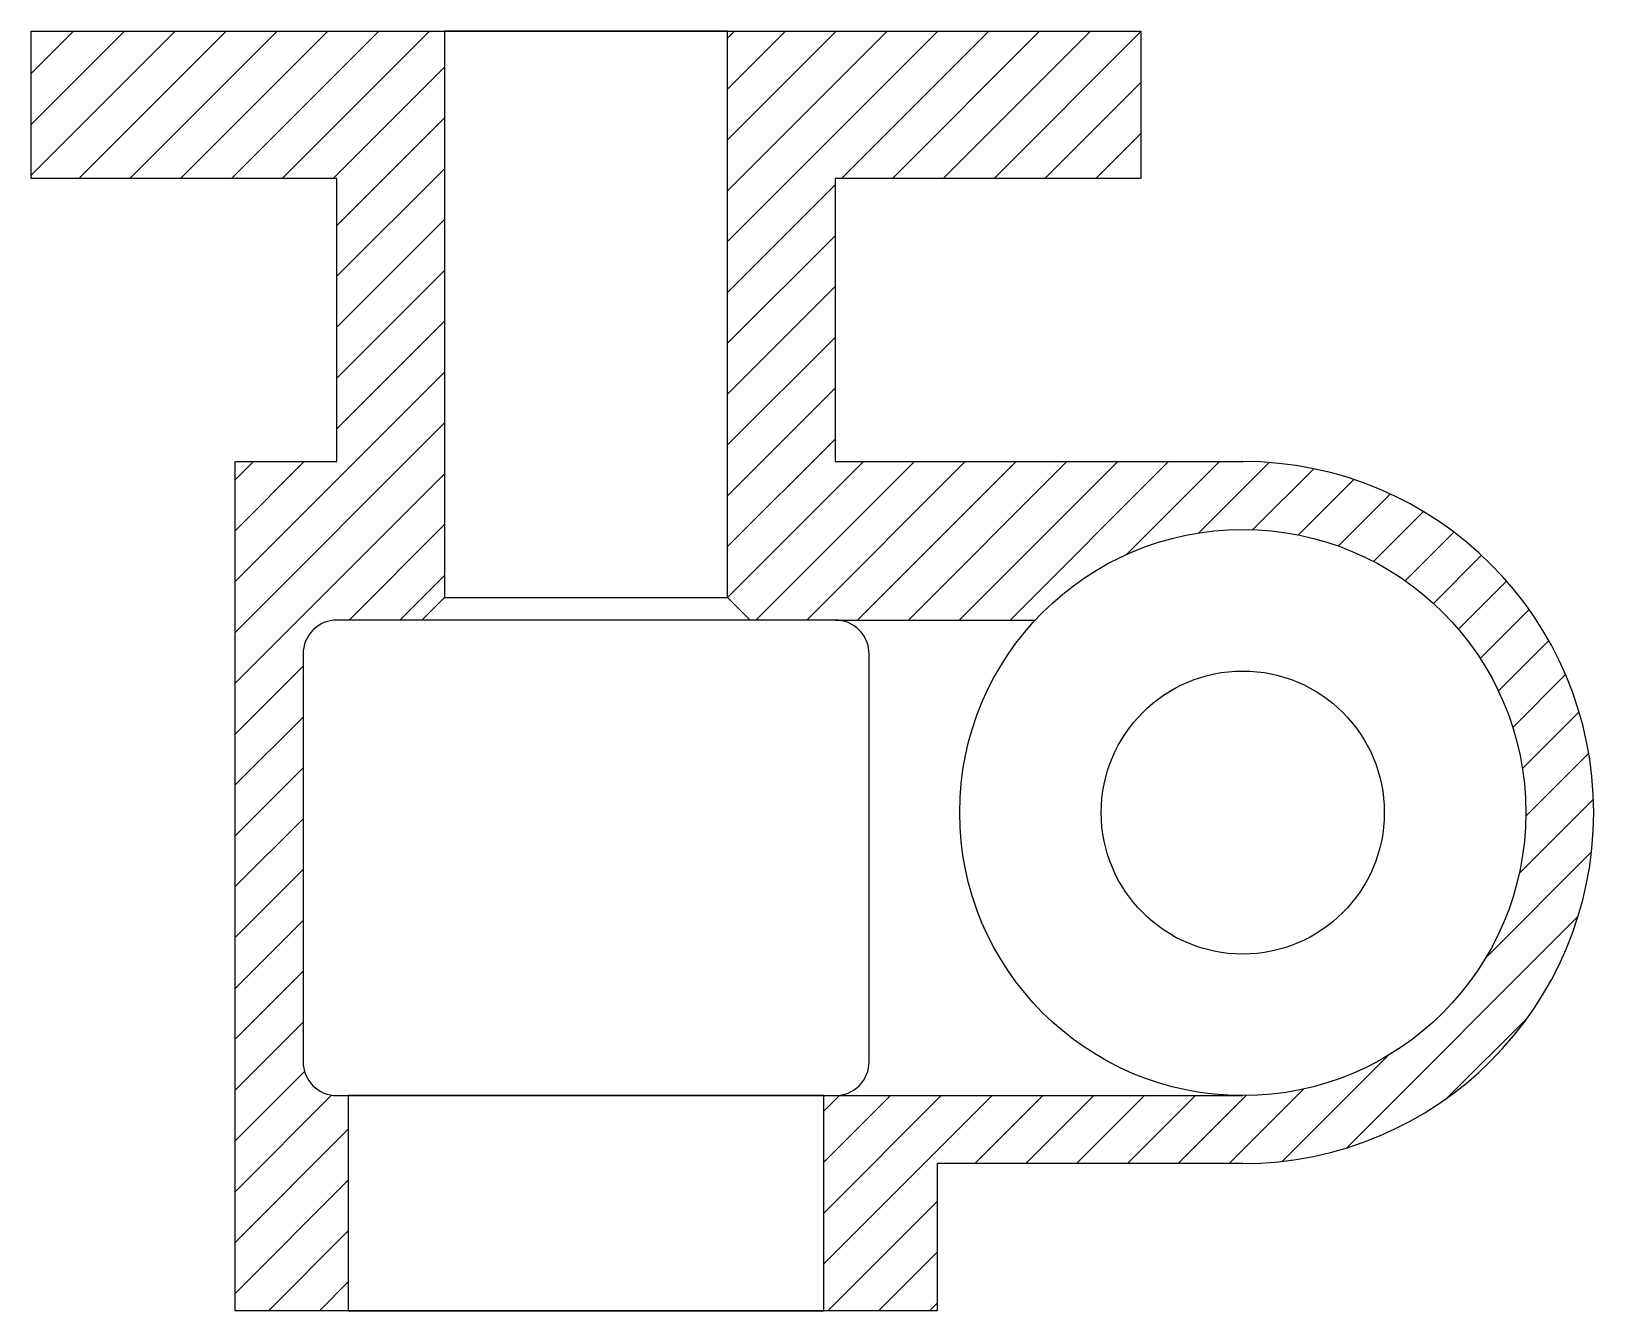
# Model space of a CAD drawing. Header units: millimetres. Extents: x 1751 to 1889, y 2275 to 2388.
import ezdxf

# ---------------------------------------------------------------- set-up
doc = ezdxf.new("R2010")
doc.units = ezdxf.units.MM

msp = doc.modelspace()

# ---------------------------------------------------------------- hatches: boundary and pattern name
h = msp.add_hatch()
h.set_pattern_fill('ANSI31', color=256)
h.paths.add_polyline_path([(1787.48, 2387.83), (1750.98, 2387.83), (1750.98, 2374.83), (1777.98, 2374.83), (1777.98, 2349.83), (1768.98, 2349.83), (1768.98, 2274.83), (1778.98, 2274.83), (1778.98, 2293.83), (1777.98, 2293.83, -0.414214), (1774.98, 2296.83), (1774.98, 2332.83, -0.414214), (1777.98, 2335.83), (1785.48, 2335.83), (1787.48, 2337.83)])
h.paths.add_polyline_path([(1821.98, 2374.83), (1848.98, 2374.83), (1848.98, 2387.83), (1812.48, 2387.83), (1812.48, 2337.83), (1814.48, 2335.83), (1821.98, 2335.83), (1839.65, 2335.83, -0.681875), (1882.98, 2318.83, -0.414214), (1857.98, 2293.83), (1821.98, 2293.83), (1820.98, 2293.83), (1820.98, 2274.83), (1830.98, 2274.83), (1830.98, 2287.83), (1857.98, 2287.83, 1), (1857.98, 2349.83), (1821.98, 2349.83)])

# ---------------------------------------------------------------- linework, layer by layer
for p, q in [((1750.98, 2387.83), (1848.98, 2387.83)), ((1750.98, 2374.83), (1750.98, 2387.83)), ((1848.98, 2387.83), (1848.98, 2374.83)), ((1777.98, 2374.83), (1750.98, 2374.83)), ((1777.98, 2349.83), (1777.98, 2374.83)), ((1848.98, 2374.83), (1821.98, 2374.83)), ((1821.98, 2374.83), (1821.98, 2349.83)), ((1768.98, 2274.83), (1768.98, 2349.83)), ((1768.98, 2349.83), (1777.98, 2349.83)), ((1821.98, 2349.83), (1857.98, 2349.83)), ((1787.48, 2337.83), (1785.48, 2335.83)), ((1812.48, 2337.83), (1814.48, 2335.83)), ((1821.98, 2335.83), (1839.65, 2335.83)), ((1821.98, 2293.83), (1857.98, 2293.83)), ((1857.98, 2287.83), (1830.98, 2287.83)), ((1830.98, 2287.83), (1830.98, 2274.83)), ((1830.98, 2274.83), (1768.98, 2274.83))]:
    msp.add_line(p, q)
for points in [[(1787.48, 2337.83), (1812.48, 2337.83), (1812.48, 2387.83), (1787.48, 2387.83)], [(1778.98, 2274.83), (1820.98, 2274.83), (1820.98, 2293.83), (1778.98, 2293.83)]]:
    msp.add_lwpolyline(points, close=True)
msp.add_lwpolyline([(1777.98, 2293.83), (1821.98, 2293.83, 0.414214), (1824.98, 2296.83), (1824.98, 2332.83, 0.414214), (1821.98, 2335.83), (1777.98, 2335.83, 0.414214), (1774.98, 2332.83), (1774.98, 2296.83, 0.414214)], format="xyb", close=True)
for radius in [25, 12.5]:
    msp.add_circle((1857.98, 2318.83), radius)
msp.add_arc((1857.98, 2318.83), 31, 270, 90)

doc.saveas('drawing.dxf')
